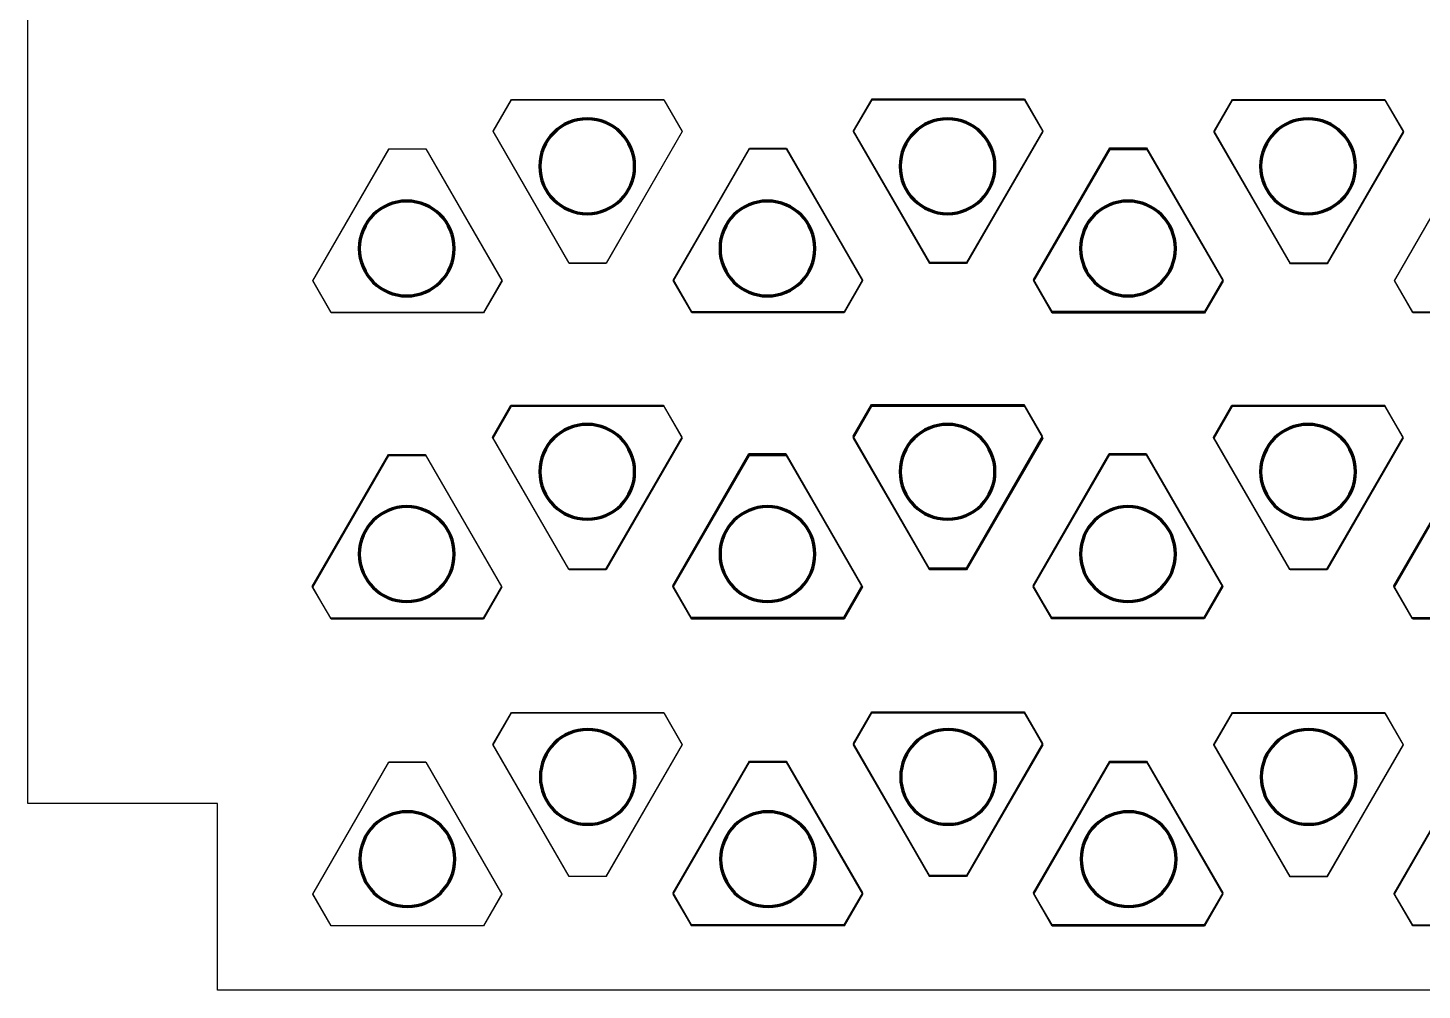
# Model space of a CAD drawing. Header units: inches. Extents: x 0 to 13.5, y 3.5 to 15.
# Drawn here: x 0 to 7.35, y 3.5 to 8.57 of the extents above; entities that cross this region are included whole.
import ezdxf

# ---------------------------------------------------------------- set-up
doc = ezdxf.new("R2010")
doc.units = ezdxf.units.IN
doc.header["$MEASUREMENT"] = 0
doc.layers.add('Layer 1', color=7, linetype='Continuous')

# ---------------------------------------------------------------- blocks, each defined once
blk = doc.blocks.new('block 2')
at = {"layer": 'Layer 1', "color": 1, "lineweight": 25, "true_color": 0xff0000}
blk.add_open_spline([(12.5, 15), (12.5, 15), (1, 15), (1, 15), (1, 15), (1, 14.0171), (1, 14.0171), (1, 14.0171), (0, 14.0171), (0, 14.0171), (0, 14.0171), (0, 4.4829), (0, 4.4829), (0, 4.4829), (1, 4.4829), (1, 4.4829), (1, 4.4829), (1, 3.5), (1, 3.5), (1, 3.5), (12.5, 3.5), (12.5, 3.5), (12.5, 3.5), (12.5, 4.4829), (12.5, 4.4829), (12.5, 4.4829), (13.5, 4.4829), (13.5, 4.4829), (13.5, 4.4829), (13.5, 14.0171), (13.5, 14.0171), (13.5, 14.0171), (12.5, 14.0171), (12.5, 14.0171), (12.5, 14.0171), (12.5, 15), (12.5, 15)], degree=3, knots=[0, 0, 0, 0, 1, 1, 1, 2, 2, 2, 3, 3, 3, 4, 4, 4, 5, 5, 5, 6, 6, 6, 7, 7, 7, 8, 8, 8, 9, 9, 9, 10, 10, 10, 11, 11, 11, 12, 12, 12, 12], dxfattribs=at)
blk = doc.blocks.new('block 44')
at = {"color": 1, "lineweight": 25, "true_color": 0xff0000}
blk.add_lwpolyline([(1.5015, 4.0066), (1.903, 4.7019), (2.0971, 4.7019), (2.4985, 4.0066), (2.4015, 3.8385), (1.5986, 3.8386), (1.5015, 4.0066)], dxfattribs=at)
blk = doc.blocks.new('block 46')
at = {"color": 1, "lineweight": 25, "true_color": 0xff0000}
blk.add_lwpolyline([(5.3006, 4.0113), (5.7021, 4.7066), (5.8961, 4.7066), (6.2976, 4.0113), (6.2005, 3.8432), (5.3976, 3.8433), (5.3006, 4.0113)], dxfattribs=at)
blk = doc.blocks.new('block 47')
at = {"color": 1, "lineweight": 25, "true_color": 0xff0000}
blk.add_lwpolyline([(7.2485, 4.7936), (6.847, 4.0983), (6.653, 4.0983), (6.2515, 4.7936), (6.3486, 4.9617), (7.1514, 4.9617), (7.2485, 4.7936)], dxfattribs=at)
blk = doc.blocks.new('block 48')
at = {"color": 1, "lineweight": 25, "true_color": 0xff0000}
blk.add_lwpolyline([(7.2016, 4.0066), (7.603, 4.7019), (7.7971, 4.7019), (8.1985, 4.0066), (8.1015, 3.8385), (7.2986, 3.8386), (7.2016, 4.0066)], dxfattribs=at)
blk = doc.blocks.new('block 49')
at = {"color": 1, "lineweight": 25, "true_color": 0xff0000}
blk.add_lwpolyline([(5.3485, 4.7936), (4.947, 4.0983), (4.753, 4.0983), (4.3515, 4.7936), (4.4486, 4.9617), (5.2514, 4.9617), (5.3485, 4.7936)], dxfattribs=at)
blk = doc.blocks.new('block 51')
at = {"color": 1, "lineweight": 25, "true_color": 0xff0000}
blk.add_lwpolyline([(3.4485, 4.7936), (3.047, 4.0983), (2.853, 4.0983), (2.4515, 4.7936), (2.5486, 4.9617), (3.3514, 4.9617), (3.4485, 4.7936)], dxfattribs=at)
blk = doc.blocks.new('block 52')
at = {"color": 1, "lineweight": 25, "true_color": 0xff0000}
blk.add_lwpolyline([(3.4016, 4.0066), (3.803, 4.7019), (3.9971, 4.7019), (4.3985, 4.0066), (4.3015, 3.8385), (3.4986, 3.8386), (3.4016, 4.0066)], dxfattribs=at)
blk = doc.blocks.new('block 55')
at = {"color": 1, "lineweight": 25, "true_color": 0xff0000}
blk.add_lwpolyline([(1.5015, 5.6233), (1.903, 6.3186), (2.0971, 6.3186), (2.4985, 5.6232), (2.4015, 5.4552), (1.5986, 5.4552), (1.5015, 5.6233)], dxfattribs=at)
blk = doc.blocks.new('block 57')
at = {"color": 1, "lineweight": 25, "true_color": 0xff0000}
blk.add_lwpolyline([(5.3006, 5.628), (5.7021, 6.3233), (5.8961, 6.3233), (6.2976, 5.6279), (6.2005, 5.4599), (5.3976, 5.4599), (5.3006, 5.628)], dxfattribs=at)
blk = doc.blocks.new('block 58')
at = {"color": 1, "lineweight": 25, "true_color": 0xff0000}
blk.add_lwpolyline([(7.2485, 6.4102), (6.847, 5.7149), (6.653, 5.7149), (6.2515, 6.4102), (6.3486, 6.5783), (7.1515, 6.5783), (7.2485, 6.4102)], dxfattribs=at)
blk = doc.blocks.new('block 59')
at = {"color": 1, "lineweight": 25, "true_color": 0xff0000}
blk.add_lwpolyline([(7.2016, 5.6232), (7.603, 6.3185), (7.7971, 6.3185), (8.1985, 5.6232), (8.1015, 5.4551), (7.2986, 5.4552), (7.2016, 5.6232)], dxfattribs=at)
blk = doc.blocks.new('block 60')
at = {"color": 1, "lineweight": 25, "true_color": 0xff0000}
blk.add_lwpolyline([(5.3485, 6.4102), (4.947, 5.7149), (4.753, 5.7149), (4.3515, 6.4102), (4.4486, 6.5783), (5.2515, 6.5783), (5.3485, 6.4102)], dxfattribs=at)
blk = doc.blocks.new('block 62')
at = {"color": 1, "lineweight": 25, "true_color": 0xff0000}
blk.add_lwpolyline([(3.4485, 6.4102), (3.047, 5.7149), (2.853, 5.7149), (2.4515, 6.4102), (2.5486, 6.5783), (3.3515, 6.5783), (3.4485, 6.4102)], dxfattribs=at)
blk = doc.blocks.new('block 63')
at = {"color": 1, "lineweight": 25, "true_color": 0xff0000}
blk.add_lwpolyline([(3.4016, 5.6232), (3.803, 6.3185), (3.9971, 6.3185), (4.3985, 5.6232), (4.3015, 5.4551), (3.4986, 5.4552), (3.4016, 5.6232)], dxfattribs=at)
blk = doc.blocks.new('block 65')
at = {"color": 1, "lineweight": 25, "true_color": 0xff0000}
blk.add_lwpolyline([(1.5015, 7.2399), (1.903, 7.9352), (2.0971, 7.9352), (2.4985, 7.2399), (2.4015, 7.0718), (1.5986, 7.0718), (1.5015, 7.2399)], dxfattribs=at)
blk = doc.blocks.new('block 67')
at = {"color": 1, "lineweight": 25, "true_color": 0xff0000}
blk.add_lwpolyline([(5.3006, 7.2446), (5.7021, 7.9399), (5.8961, 7.9399), (6.2976, 7.2446), (6.2005, 7.0765), (5.3976, 7.0765), (5.3006, 7.2446)], dxfattribs=at)
blk = doc.blocks.new('block 68')
at = {"color": 1, "lineweight": 25, "true_color": 0xff0000}
blk.add_lwpolyline([(7.2485, 8.0268), (6.847, 7.3315), (6.653, 7.3315), (6.2515, 8.0269), (6.3486, 8.1949), (7.1514, 8.1949), (7.2485, 8.0268)], dxfattribs=at)
blk = doc.blocks.new('block 69')
at = {"color": 1, "lineweight": 25, "true_color": 0xff0000}
blk.add_lwpolyline([(7.2016, 7.2399), (7.603, 7.9352), (7.7971, 7.9352), (8.1985, 7.2398), (8.1015, 7.0718), (7.2986, 7.0718), (7.2016, 7.2399)], dxfattribs=at)
blk = doc.blocks.new('block 70')
at = {"color": 1, "lineweight": 25, "true_color": 0xff0000}
blk.add_lwpolyline([(5.3485, 8.0268), (4.947, 7.3315), (4.753, 7.3315), (4.3515, 8.0269), (4.4486, 8.1949), (5.2514, 8.1949), (5.3485, 8.0268)], dxfattribs=at)
blk = doc.blocks.new('block 72')
at = {"color": 1, "lineweight": 25, "true_color": 0xff0000}
blk.add_lwpolyline([(3.4485, 8.0268), (3.047, 7.3315), (2.853, 7.3315), (2.4515, 8.0269), (2.5486, 8.1949), (3.3514, 8.1949), (3.4485, 8.0268)], dxfattribs=at)
blk = doc.blocks.new('block 73')
at = {"color": 1, "lineweight": 25, "true_color": 0xff0000}
blk.add_lwpolyline([(3.4016, 7.2399), (3.803, 7.9352), (3.9971, 7.9352), (4.3985, 7.2398), (4.3015, 7.0718), (3.4986, 7.0718), (3.4016, 7.2399)], dxfattribs=at)
blk = doc.blocks.new('block 236')
at = {"color": 1, "lineweight": 25, "true_color": 0xff0000}
blk.add_lwpolyline([(1.5019, 7.2386), (1.9034, 7.9339), (2.0974, 7.9339), (2.4989, 7.2386), (2.4018, 7.0705), (1.5989, 7.0706), (1.5019, 7.2386)], dxfattribs=at)
blk = doc.blocks.new('block 238')
at = {"color": 1, "lineweight": 25, "true_color": 0xff0000}
blk.add_lwpolyline([(5.301, 7.2433), (5.7024, 7.9386), (5.8965, 7.9386), (6.2979, 7.2433), (6.2009, 7.0752), (5.398, 7.0753), (5.301, 7.2433)], dxfattribs=at)
blk = doc.blocks.new('block 239')
at = {"color": 1, "lineweight": 25, "true_color": 0xff0000}
blk.add_lwpolyline([(7.2489, 8.0256), (6.8474, 7.3303), (6.6533, 7.3303), (6.2519, 8.0256), (6.3489, 8.1937), (7.1518, 8.1936), (7.2489, 8.0256)], dxfattribs=at)
blk = doc.blocks.new('block 240')
at = {"color": 1, "lineweight": 25, "true_color": 0xff0000}
blk.add_lwpolyline([(7.2019, 7.2386), (7.6034, 7.9339), (7.7975, 7.9339), (8.1989, 7.2386), (8.1019, 7.0705), (7.299, 7.0705), (7.2019, 7.2386)], dxfattribs=at)
blk = doc.blocks.new('block 241')
at = {"color": 1, "lineweight": 25, "true_color": 0xff0000}
blk.add_lwpolyline([(5.3489, 8.0256), (4.9474, 7.3303), (4.7533, 7.3303), (4.3519, 8.0256), (4.4489, 8.1937), (5.2518, 8.1936), (5.3489, 8.0256)], dxfattribs=at)
blk = doc.blocks.new('block 243')
at = {"color": 1, "lineweight": 25, "true_color": 0xff0000}
blk.add_lwpolyline([(3.4489, 8.0256), (3.0474, 7.3303), (2.8533, 7.3303), (2.4519, 8.0256), (2.5489, 8.1937), (3.3518, 8.1936), (3.4489, 8.0256)], dxfattribs=at)
blk = doc.blocks.new('block 244')
at = {"color": 1, "lineweight": 25, "true_color": 0xff0000}
blk.add_lwpolyline([(3.4019, 7.2386), (3.8034, 7.9339), (3.9975, 7.9339), (4.3989, 7.2386), (4.3019, 7.0705), (3.499, 7.0705), (3.4019, 7.2386)], dxfattribs=at)
blk = doc.blocks.new('block 246')
at = {"color": 1, "lineweight": 25, "true_color": 0xff0000}
blk.add_lwpolyline([(2.4018, 7.0705), (1.599, 7.0705), (1.5019, 7.2386), (1.9034, 7.9339), (2.0974, 7.9339), (2.4989, 7.2386), (2.4018, 7.0705)], dxfattribs=at)
blk = doc.blocks.new('block 247')
at = {"color": 1, "lineweight": 25, "true_color": 0xff0000}
blk.add_lwpolyline([(2.0975, 7.9339), (2.4989, 7.2386), (2.4018, 7.0705), (1.599, 7.0705), (1.5019, 7.2386), (1.9034, 7.9339), (2.0975, 7.9339)], dxfattribs=at)
blk = doc.blocks.new('block 248')
at = {"color": 1, "lineweight": 25, "true_color": 0xff0000}
blk.add_lwpolyline([(3.4019, 7.2433), (3.8034, 7.9386), (3.9975, 7.9386), (4.3989, 7.2433), (4.3019, 7.0752), (3.499, 7.0753), (3.4019, 7.2433)], dxfattribs=at)
blk = doc.blocks.new('block 249')
at = {"color": 1, "lineweight": 25, "true_color": 0xff0000}
blk.add_lwpolyline([(4.3019, 7.0752), (3.499, 7.0752), (3.402, 7.2433), (3.8034, 7.9386), (3.9975, 7.9386), (4.3989, 7.2433), (4.3019, 7.0752)], dxfattribs=at)
blk = doc.blocks.new('block 250')
at = {"color": 1, "lineweight": 25, "true_color": 0xff0000}
blk.add_lwpolyline([(3.9975, 7.9386), (4.3989, 7.2433), (4.3019, 7.0752), (3.499, 7.0752), (3.4019, 7.2433), (3.8034, 7.9386), (3.9975, 7.9386)], dxfattribs=at)
blk = doc.blocks.new('block 251')
at = {"color": 1, "lineweight": 25, "true_color": 0xff0000}
blk.add_lwpolyline([(5.3019, 7.2362), (5.7034, 7.9315), (5.8974, 7.9315), (6.2989, 7.2362), (6.2018, 7.0682), (5.3989, 7.0682), (5.3019, 7.2362)], dxfattribs=at)
blk = doc.blocks.new('block 252')
at = {"color": 1, "lineweight": 25, "true_color": 0xff0000}
blk.add_lwpolyline([(6.2018, 7.0681), (5.399, 7.0682), (5.3019, 7.2362), (5.7034, 7.9316), (5.8974, 7.9316), (6.2989, 7.2362), (6.2018, 7.0681)], dxfattribs=at)
blk = doc.blocks.new('block 253')
at = {"color": 1, "lineweight": 25, "true_color": 0xff0000}
blk.add_lwpolyline([(5.8975, 7.9315), (6.2989, 7.2362), (6.2018, 7.0681), (5.3989, 7.0681), (5.3019, 7.2362), (5.7034, 7.9315), (5.8975, 7.9315)], dxfattribs=at)
blk = doc.blocks.new('block 254')
at = {"color": 1, "lineweight": 25, "true_color": 0xff0000}
blk.add_lwpolyline([(7.2019, 7.2409), (7.6034, 7.9362), (7.7974, 7.9362), (8.1989, 7.2409), (8.1019, 7.0729), (7.299, 7.0729), (7.2019, 7.2409)], dxfattribs=at)
blk = doc.blocks.new('block 255')
at = {"color": 1, "lineweight": 25, "true_color": 0xff0000}
blk.add_lwpolyline([(8.1018, 7.0728), (7.299, 7.0729), (7.2019, 7.2409), (7.6034, 7.9363), (7.7975, 7.9363), (8.1989, 7.2409), (8.1018, 7.0728)], dxfattribs=at)
blk = doc.blocks.new('block 256')
at = {"color": 1, "lineweight": 25, "true_color": 0xff0000}
blk.add_lwpolyline([(7.7975, 7.9362), (8.1989, 7.2409), (8.1019, 7.0728), (7.299, 7.0728), (7.2019, 7.2409), (7.6034, 7.9362), (7.7975, 7.9362)], dxfattribs=at)
blk = doc.blocks.new('block 261')
at = {"color": 1, "lineweight": 25, "true_color": 0xff0000}
blk.add_lwpolyline([(7.2489, 8.0256), (6.8474, 7.3303), (6.6534, 7.3303), (6.2519, 8.0256), (6.349, 8.1937), (7.1519, 8.1936), (7.2489, 8.0256)], dxfattribs=at)
blk = doc.blocks.new('block 269')
at = {"color": 1, "lineweight": 25, "true_color": 0xff0000}
blk.add_lwpolyline([(7.2489, 8.0232), (6.8475, 7.3279), (6.6534, 7.3279), (6.2519, 8.0233), (6.349, 8.1913), (7.1519, 8.1913), (7.2489, 8.0232)], dxfattribs=at)
blk = doc.blocks.new('block 270')
at = {"color": 1, "lineweight": 25, "true_color": 0xff0000}
blk.add_lwpolyline([(6.349, 8.1913), (7.1519, 8.1913), (7.2489, 8.0232), (6.8474, 7.3279), (6.6534, 7.3279), (6.252, 8.0233), (6.349, 8.1913)], dxfattribs=at)
blk = doc.blocks.new('block 271')
at = {"color": 1, "lineweight": 25, "true_color": 0xff0000}
blk.add_lwpolyline([(6.6534, 7.328), (6.2519, 8.0233), (6.349, 8.1913), (7.1519, 8.1913), (7.2489, 8.0233), (6.8474, 7.328), (6.6534, 7.328)], dxfattribs=at)
blk = doc.blocks.new('block 272')
at = {"color": 1, "lineweight": 25, "true_color": 0xff0000}
blk.add_lwpolyline([(5.349, 8.0303), (4.9475, 7.335), (4.7534, 7.335), (4.352, 8.0303), (4.449, 8.1984), (5.2519, 8.1984), (5.349, 8.0303)], dxfattribs=at)
blk = doc.blocks.new('block 273')
at = {"color": 1, "lineweight": 25, "true_color": 0xff0000}
blk.add_lwpolyline([(4.449, 8.1984), (5.2519, 8.1984), (5.3489, 8.0303), (4.9475, 7.335), (4.7534, 7.335), (4.352, 8.0303), (4.449, 8.1984)], dxfattribs=at)
blk = doc.blocks.new('block 274')
at = {"color": 1, "lineweight": 25, "true_color": 0xff0000}
blk.add_lwpolyline([(4.7534, 7.335), (4.352, 8.0303), (4.449, 8.1984), (5.2519, 8.1984), (5.349, 8.0303), (4.9475, 7.335), (4.7534, 7.335)], dxfattribs=at)
blk = doc.blocks.new('block 275')
at = {"color": 1, "lineweight": 25, "true_color": 0xff0000}
blk.add_lwpolyline([(3.4489, 8.0256), (3.0475, 7.3303), (2.8534, 7.3303), (2.452, 8.0256), (2.549, 8.1937), (3.3519, 8.1937), (3.4489, 8.0256)], dxfattribs=at)
blk = doc.blocks.new('block 276')
at = {"color": 1, "lineweight": 25, "true_color": 0xff0000}
blk.add_lwpolyline([(2.549, 8.1937), (3.3519, 8.1937), (3.4489, 8.0256), (3.0475, 7.3303), (2.8534, 7.3303), (2.452, 8.0256), (2.549, 8.1937)], dxfattribs=at)
blk = doc.blocks.new('block 277')
at = {"color": 1, "lineweight": 25, "true_color": 0xff0000}
blk.add_lwpolyline([(2.8534, 7.3303), (2.452, 8.0256), (2.549, 8.1937), (3.3519, 8.1937), (3.4489, 8.0256), (3.0475, 7.3303), (2.8534, 7.3303)], dxfattribs=at)
blk = doc.blocks.new('block 278')
at = {"color": 1, "lineweight": 25, "true_color": 0xff0000}
blk.add_lwpolyline([(1.4988, 5.628), (1.9003, 6.3233), (2.0943, 6.3233), (2.4958, 5.628), (2.3987, 5.4599), (1.5958, 5.4599), (1.4988, 5.628)], dxfattribs=at)
blk = doc.blocks.new('block 280')
at = {"color": 1, "lineweight": 25, "true_color": 0xff0000}
blk.add_lwpolyline([(5.2979, 5.6327), (5.6993, 6.328), (5.8934, 6.328), (6.2948, 5.6327), (6.1978, 5.4646), (5.3949, 5.4646), (5.2979, 5.6327)], dxfattribs=at)
blk = doc.blocks.new('block 281')
at = {"color": 1, "lineweight": 25, "true_color": 0xff0000}
blk.add_lwpolyline([(7.2457, 6.415), (6.8443, 5.7197), (6.6502, 5.7197), (6.2488, 6.415), (6.3458, 6.5831), (7.1487, 6.583), (7.2457, 6.415)], dxfattribs=at)
blk = doc.blocks.new('block 282')
at = {"color": 1, "lineweight": 25, "true_color": 0xff0000}
blk.add_lwpolyline([(7.1988, 5.628), (7.6003, 6.3233), (7.7943, 6.3233), (8.1958, 5.628), (8.0988, 5.4599), (7.2959, 5.4599), (7.1988, 5.628)], dxfattribs=at)
blk = doc.blocks.new('block 283')
at = {"color": 1, "lineweight": 25, "true_color": 0xff0000}
blk.add_lwpolyline([(5.3457, 6.415), (4.9443, 5.7197), (4.7502, 5.7197), (4.3488, 6.415), (4.4458, 6.5831), (5.2487, 6.583), (5.3457, 6.415)], dxfattribs=at)
blk = doc.blocks.new('block 285')
at = {"color": 1, "lineweight": 25, "true_color": 0xff0000}
blk.add_lwpolyline([(3.4457, 6.415), (3.0443, 5.7197), (2.8502, 5.7197), (2.4488, 6.415), (2.5458, 6.5831), (3.3487, 6.583), (3.4457, 6.415)], dxfattribs=at)
blk = doc.blocks.new('block 286')
at = {"color": 1, "lineweight": 25, "true_color": 0xff0000}
blk.add_lwpolyline([(3.3988, 5.628), (3.8003, 6.3233), (3.9943, 6.3233), (4.3958, 5.628), (4.2988, 5.4599), (3.4959, 5.4599), (3.3988, 5.628)], dxfattribs=at)
blk = doc.blocks.new('block 288')
at = {"color": 1, "lineweight": 25, "true_color": 0xff0000}
blk.add_lwpolyline([(2.3987, 5.4599), (1.5959, 5.4599), (1.4988, 5.628), (1.9003, 6.3233), (2.0943, 6.3233), (2.4958, 5.628), (2.3987, 5.4599)], dxfattribs=at)
blk = doc.blocks.new('block 289')
at = {"color": 1, "lineweight": 25, "true_color": 0xff0000}
blk.add_lwpolyline([(2.0944, 6.3233), (2.4958, 5.628), (2.3987, 5.4599), (1.5958, 5.4599), (1.4988, 5.628), (1.9003, 6.3233), (2.0944, 6.3233)], dxfattribs=at)
blk = doc.blocks.new('block 290')
at = {"color": 1, "lineweight": 25, "true_color": 0xff0000}
blk.add_lwpolyline([(3.3988, 5.6327), (3.8003, 6.328), (3.9943, 6.328), (4.3958, 5.6327), (4.2988, 5.4646), (3.4959, 5.4646), (3.3988, 5.6327)], dxfattribs=at)
blk = doc.blocks.new('block 291')
at = {"color": 1, "lineweight": 25, "true_color": 0xff0000}
blk.add_lwpolyline([(4.2987, 5.4646), (3.4959, 5.4646), (3.3988, 5.6327), (3.8003, 6.328), (3.9944, 6.328), (4.3958, 5.6327), (4.2987, 5.4646)], dxfattribs=at)
blk = doc.blocks.new('block 292')
at = {"color": 1, "lineweight": 25, "true_color": 0xff0000}
blk.add_lwpolyline([(3.9944, 6.328), (4.3958, 5.6327), (4.2988, 5.4646), (3.4959, 5.4646), (3.3988, 5.6327), (3.8003, 6.328), (3.9944, 6.328)], dxfattribs=at)
blk = doc.blocks.new('block 293')
at = {"color": 1, "lineweight": 25, "true_color": 0xff0000}
blk.add_lwpolyline([(5.2988, 5.6256), (5.7002, 6.3209), (5.8943, 6.3209), (6.2958, 5.6256), (6.1987, 5.4575), (5.3958, 5.4576), (5.2988, 5.6256)], dxfattribs=at)
blk = doc.blocks.new('block 294')
at = {"color": 1, "lineweight": 25, "true_color": 0xff0000}
blk.add_lwpolyline([(6.1987, 5.4575), (5.3958, 5.4576), (5.2988, 5.6256), (5.7003, 6.3209), (5.8943, 6.3209), (6.2957, 5.6256), (6.1987, 5.4575)], dxfattribs=at)
blk = doc.blocks.new('block 295')
at = {"color": 1, "lineweight": 25, "true_color": 0xff0000}
blk.add_lwpolyline([(5.8943, 6.3209), (6.2958, 5.6256), (6.1987, 5.4575), (5.3958, 5.4575), (5.2988, 5.6256), (5.7003, 6.3209), (5.8943, 6.3209)], dxfattribs=at)
blk = doc.blocks.new('block 296')
at = {"color": 1, "lineweight": 25, "true_color": 0xff0000}
blk.add_lwpolyline([(7.1988, 5.6303), (7.6003, 6.3256), (7.7943, 6.3256), (8.1958, 5.6303), (8.0988, 5.4622), (7.2959, 5.4623), (7.1988, 5.6303)], dxfattribs=at)
blk = doc.blocks.new('block 297')
at = {"color": 1, "lineweight": 25, "true_color": 0xff0000}
blk.add_lwpolyline([(8.0987, 5.4622), (7.2959, 5.4623), (7.1988, 5.6303), (7.6003, 6.3256), (7.7943, 6.3256), (8.1958, 5.6303), (8.0987, 5.4622)], dxfattribs=at)
blk = doc.blocks.new('block 298')
at = {"color": 1, "lineweight": 25, "true_color": 0xff0000}
blk.add_lwpolyline([(7.7944, 6.3256), (8.1958, 5.6303), (8.0987, 5.4622), (7.2959, 5.4622), (7.1988, 5.6303), (7.6003, 6.3256), (7.7944, 6.3256)], dxfattribs=at)
blk = doc.blocks.new('block 303')
at = {"color": 1, "lineweight": 25, "true_color": 0xff0000}
blk.add_lwpolyline([(7.2458, 6.415), (6.8443, 5.7197), (6.6503, 5.7197), (6.2488, 6.415), (6.3459, 6.5831), (7.1488, 6.583), (7.2458, 6.415)], dxfattribs=at)
blk = doc.blocks.new('block 311')
at = {"color": 1, "lineweight": 25, "true_color": 0xff0000}
blk.add_lwpolyline([(7.2458, 6.4126), (6.8443, 5.7173), (6.6503, 5.7173), (6.2488, 6.4126), (6.3459, 6.5807), (7.1488, 6.5807), (7.2458, 6.4126)], dxfattribs=at)
blk = doc.blocks.new('block 312')
at = {"color": 1, "lineweight": 25, "true_color": 0xff0000}
blk.add_lwpolyline([(6.3459, 6.5807), (7.1488, 6.5807), (7.2458, 6.4126), (6.8443, 5.7173), (6.6503, 5.7173), (6.2489, 6.4126), (6.3459, 6.5807)], dxfattribs=at)
blk = doc.blocks.new('block 313')
at = {"color": 1, "lineweight": 25, "true_color": 0xff0000}
blk.add_lwpolyline([(6.6503, 5.7173), (6.2488, 6.4127), (6.3459, 6.5807), (7.1488, 6.5807), (7.2458, 6.4127), (6.8443, 5.7173), (6.6503, 5.7173)], dxfattribs=at)
blk = doc.blocks.new('block 314')
at = {"color": 1, "lineweight": 25, "true_color": 0xff0000}
blk.add_lwpolyline([(5.3459, 6.4197), (4.9444, 5.7244), (4.7503, 5.7244), (4.3489, 6.4197), (4.4459, 6.5878), (5.2488, 6.5877), (5.3459, 6.4197)], dxfattribs=at)
blk = doc.blocks.new('block 315')
at = {"color": 1, "lineweight": 25, "true_color": 0xff0000}
blk.add_lwpolyline([(4.4459, 6.5878), (5.2488, 6.5878), (5.3458, 6.4197), (4.9444, 5.7244), (4.7503, 5.7244), (4.3489, 6.4197), (4.4459, 6.5878)], dxfattribs=at)
blk = doc.blocks.new('block 316')
at = {"color": 1, "lineweight": 25, "true_color": 0xff0000}
blk.add_lwpolyline([(4.7503, 5.7244), (4.3489, 6.4197), (4.4459, 6.5878), (5.2488, 6.5878), (5.3458, 6.4197), (4.9444, 5.7244), (4.7503, 5.7244)], dxfattribs=at)
blk = doc.blocks.new('block 317')
at = {"color": 1, "lineweight": 25, "true_color": 0xff0000}
blk.add_lwpolyline([(3.4458, 6.415), (3.0444, 5.7197), (2.8503, 5.7197), (2.4489, 6.415), (2.5459, 6.5831), (3.3488, 6.583), (3.4458, 6.415)], dxfattribs=at)
blk = doc.blocks.new('block 318')
at = {"color": 1, "lineweight": 25, "true_color": 0xff0000}
blk.add_lwpolyline([(2.5459, 6.5831), (3.3488, 6.5831), (3.4458, 6.415), (3.0444, 5.7197), (2.8503, 5.7197), (2.4489, 6.415), (2.5459, 6.5831)], dxfattribs=at)
blk = doc.blocks.new('block 319')
at = {"color": 1, "lineweight": 25, "true_color": 0xff0000}
blk.add_lwpolyline([(2.8503, 5.7197), (2.4489, 6.415), (2.5459, 6.5831), (3.3488, 6.5831), (3.4458, 6.415), (3.0443, 5.7197), (2.8503, 5.7197)], dxfattribs=at)
blk = doc.blocks.new('block 320')
at = {"color": 1, "lineweight": 25, "true_color": 0xff0000}
blk.add_lwpolyline([(1.501, 4.0077), (1.9025, 4.703), (2.0965, 4.703), (2.498, 4.0077), (2.4009, 3.8396), (1.598, 3.8396), (1.501, 4.0077)], dxfattribs=at)
blk = doc.blocks.new('block 322')
at = {"color": 1, "lineweight": 25, "true_color": 0xff0000}
blk.add_lwpolyline([(5.3001, 4.0124), (5.7015, 4.7077), (5.8956, 4.7077), (6.297, 4.0124), (6.2, 3.8443), (5.3971, 3.8443), (5.3001, 4.0124)], dxfattribs=at)
blk = doc.blocks.new('block 323')
at = {"color": 1, "lineweight": 25, "true_color": 0xff0000}
blk.add_lwpolyline([(7.248, 4.7946), (6.8465, 4.0993), (6.6524, 4.0993), (6.251, 4.7947), (6.348, 4.9627), (7.1509, 4.9627), (7.248, 4.7946)], dxfattribs=at)
blk = doc.blocks.new('block 324')
at = {"color": 1, "lineweight": 25, "true_color": 0xff0000}
blk.add_lwpolyline([(7.201, 4.0077), (7.6025, 4.703), (7.7966, 4.703), (8.198, 4.0076), (8.101, 3.8396), (7.2981, 3.8396), (7.201, 4.0077)], dxfattribs=at)
blk = doc.blocks.new('block 325')
at = {"color": 1, "lineweight": 25, "true_color": 0xff0000}
blk.add_lwpolyline([(5.348, 4.7946), (4.9465, 4.0993), (4.7524, 4.0993), (4.351, 4.7947), (4.448, 4.9627), (5.2509, 4.9627), (5.348, 4.7946)], dxfattribs=at)
blk = doc.blocks.new('block 327')
at = {"color": 1, "lineweight": 25, "true_color": 0xff0000}
blk.add_lwpolyline([(3.448, 4.7946), (3.0465, 4.0993), (2.8524, 4.0993), (2.451, 4.7947), (2.548, 4.9627), (3.3509, 4.9627), (3.448, 4.7946)], dxfattribs=at)
blk = doc.blocks.new('block 328')
at = {"color": 1, "lineweight": 25, "true_color": 0xff0000}
blk.add_lwpolyline([(3.401, 4.0077), (3.8025, 4.703), (3.9966, 4.703), (4.398, 4.0076), (4.301, 3.8396), (3.4981, 3.8396), (3.401, 4.0077)], dxfattribs=at)
blk = doc.blocks.new('block 330')
at = {"color": 1, "lineweight": 25, "true_color": 0xff0000}
blk.add_lwpolyline([(2.4009, 3.8396), (1.5981, 3.8396), (1.501, 4.0077), (1.9025, 4.703), (2.0965, 4.703), (2.498, 4.0077), (2.4009, 3.8396)], dxfattribs=at)
blk = doc.blocks.new('block 331')
at = {"color": 1, "lineweight": 25, "true_color": 0xff0000}
blk.add_lwpolyline([(2.0966, 4.703), (2.498, 4.0076), (2.4009, 3.8396), (1.598, 3.8396), (1.501, 4.0076), (1.9025, 4.703), (2.0966, 4.703)], dxfattribs=at)
blk = doc.blocks.new('block 332')
at = {"color": 1, "lineweight": 25, "true_color": 0xff0000}
blk.add_lwpolyline([(3.401, 4.0124), (3.8025, 4.7077), (3.9966, 4.7077), (4.398, 4.0124), (4.301, 3.8443), (3.4981, 3.8443), (3.401, 4.0124)], dxfattribs=at)
blk = doc.blocks.new('block 333')
at = {"color": 1, "lineweight": 25, "true_color": 0xff0000}
blk.add_lwpolyline([(4.301, 3.8443), (3.4981, 3.8443), (3.4011, 4.0124), (3.8025, 4.7077), (3.9966, 4.7077), (4.398, 4.0124), (4.301, 3.8443)], dxfattribs=at)
blk = doc.blocks.new('block 334')
at = {"color": 1, "lineweight": 25, "true_color": 0xff0000}
blk.add_lwpolyline([(3.9966, 4.7077), (4.398, 4.0123), (4.301, 3.8443), (3.4981, 3.8443), (3.401, 4.0123), (3.8025, 4.7077), (3.9966, 4.7077)], dxfattribs=at)
blk = doc.blocks.new('block 335')
at = {"color": 1, "lineweight": 25, "true_color": 0xff0000}
blk.add_lwpolyline([(5.301, 4.0053), (5.7025, 4.7006), (5.8965, 4.7006), (6.298, 4.0053), (6.2009, 3.8372), (5.398, 3.8372), (5.301, 4.0053)], dxfattribs=at)
blk = doc.blocks.new('block 336')
at = {"color": 1, "lineweight": 25, "true_color": 0xff0000}
blk.add_lwpolyline([(6.2009, 3.8372), (5.398, 3.8372), (5.301, 4.0053), (5.7025, 4.7006), (5.8965, 4.7006), (6.2979, 4.0053), (6.2009, 3.8372)], dxfattribs=at)
blk = doc.blocks.new('block 337')
at = {"color": 1, "lineweight": 25, "true_color": 0xff0000}
blk.add_lwpolyline([(5.8965, 4.7006), (6.298, 4.0053), (6.2009, 3.8372), (5.398, 3.8372), (5.301, 4.0053), (5.7025, 4.7006), (5.8965, 4.7006)], dxfattribs=at)
blk = doc.blocks.new('block 338')
at = {"color": 1, "lineweight": 25, "true_color": 0xff0000}
blk.add_lwpolyline([(7.201, 4.01), (7.6025, 4.7053), (7.7965, 4.7053), (8.198, 4.01), (8.101, 3.8419), (7.2981, 3.842), (7.201, 4.01)], dxfattribs=at)
blk = doc.blocks.new('block 339')
at = {"color": 1, "lineweight": 25, "true_color": 0xff0000}
blk.add_lwpolyline([(8.1009, 3.8419), (7.2981, 3.8419), (7.201, 4.01), (7.6025, 4.7053), (7.7965, 4.7053), (8.198, 4.01), (8.1009, 3.8419)], dxfattribs=at)
blk = doc.blocks.new('block 340')
at = {"color": 1, "lineweight": 25, "true_color": 0xff0000}
blk.add_lwpolyline([(7.7966, 4.7053), (8.198, 4.01), (8.101, 3.8419), (7.2981, 3.8419), (7.201, 4.01), (7.6025, 4.7053), (7.7966, 4.7053)], dxfattribs=at)
blk = doc.blocks.new('block 345')
at = {"color": 1, "lineweight": 25, "true_color": 0xff0000}
blk.add_lwpolyline([(7.248, 4.7946), (6.8465, 4.0993), (6.6525, 4.0993), (6.251, 4.7947), (6.3481, 4.9627), (7.151, 4.9627), (7.248, 4.7946)], dxfattribs=at)
blk = doc.blocks.new('block 353')
at = {"color": 1, "lineweight": 25, "true_color": 0xff0000}
blk.add_lwpolyline([(7.248, 4.7923), (6.8466, 4.097), (6.6525, 4.097), (6.251, 4.7923), (6.3481, 4.9604), (7.151, 4.9604), (7.248, 4.7923)], dxfattribs=at)
blk = doc.blocks.new('block 354')
at = {"color": 1, "lineweight": 25, "true_color": 0xff0000}
blk.add_lwpolyline([(6.3481, 4.9604), (7.151, 4.9604), (7.248, 4.7923), (6.8465, 4.097), (6.6525, 4.097), (6.2511, 4.7923), (6.3481, 4.9604)], dxfattribs=at)
blk = doc.blocks.new('block 355')
at = {"color": 1, "lineweight": 25, "true_color": 0xff0000}
blk.add_lwpolyline([(6.6525, 4.097), (6.251, 4.7923), (6.3481, 4.9604), (7.151, 4.9604), (7.248, 4.7923), (6.8465, 4.097), (6.6525, 4.097)], dxfattribs=at)
blk = doc.blocks.new('block 356')
at = {"color": 1, "lineweight": 25, "true_color": 0xff0000}
blk.add_lwpolyline([(5.3481, 4.7994), (4.9466, 4.1041), (4.7525, 4.1041), (4.3511, 4.7994), (4.4481, 4.9675), (5.251, 4.9674), (5.3481, 4.7994)], dxfattribs=at)
blk = doc.blocks.new('block 357')
at = {"color": 1, "lineweight": 25, "true_color": 0xff0000}
blk.add_lwpolyline([(4.4481, 4.9675), (5.251, 4.9674), (5.348, 4.7994), (4.9466, 4.1041), (4.7525, 4.1041), (4.3511, 4.7994), (4.4481, 4.9675)], dxfattribs=at)
blk = doc.blocks.new('block 358')
at = {"color": 1, "lineweight": 25, "true_color": 0xff0000}
blk.add_lwpolyline([(4.7525, 4.1041), (4.3511, 4.7994), (4.4481, 4.9675), (5.251, 4.9675), (5.348, 4.7994), (4.9466, 4.1041), (4.7525, 4.1041)], dxfattribs=at)
blk = doc.blocks.new('block 359')
at = {"color": 1, "lineweight": 25, "true_color": 0xff0000}
blk.add_lwpolyline([(3.448, 4.7947), (3.0466, 4.0994), (2.8525, 4.0994), (2.4511, 4.7947), (2.5481, 4.9628), (3.351, 4.9627), (3.448, 4.7947)], dxfattribs=at)
blk = doc.blocks.new('block 360')
at = {"color": 1, "lineweight": 25, "true_color": 0xff0000}
blk.add_lwpolyline([(2.5481, 4.9628), (3.351, 4.9627), (3.448, 4.7947), (3.0466, 4.0994), (2.8525, 4.0994), (2.4511, 4.7947), (2.5481, 4.9628)], dxfattribs=at)
blk = doc.blocks.new('block 361')
at = {"color": 1, "lineweight": 25, "true_color": 0xff0000}
blk.add_lwpolyline([(2.8525, 4.0994), (2.4511, 4.7947), (2.5481, 4.9628), (3.351, 4.9628), (3.448, 4.7947), (3.0465, 4.0994), (2.8525, 4.0994)], dxfattribs=at)

msp = doc.modelspace()

# ---------------------------------------------------------------- linework, layer by layer
at = {"color": 190, "lineweight": 70, "true_color": 0x8200ff}
for points in [[(3.1978, 7.8428), (3.1978, 7.7048), (3.0858, 7.5928), (2.9478, 7.5928), (2.8097, 7.5928), (2.6978, 7.7048), (2.6978, 7.8428), (2.6978, 7.9809), (2.8097, 8.0928), (2.9478, 8.0928), (3.0858, 8.0928), (3.1978, 7.9809), (3.1978, 7.8428)], [(5.0968, 7.8428), (5.0968, 7.7048), (4.9849, 7.5928), (4.8468, 7.5928), (4.7087, 7.5928), (4.5968, 7.7048), (4.5968, 7.8428), (4.5968, 7.9809), (4.7087, 8.0928), (4.8468, 8.0928), (4.9849, 8.0928), (5.0968, 7.9809), (5.0968, 7.8428)], [(6.9968, 7.8428), (6.9968, 7.7048), (6.8849, 7.5928), (6.7468, 7.5928), (6.6087, 7.5928), (6.4968, 7.7048), (6.4968, 7.8428), (6.4968, 7.9809), (6.6087, 8.0928), (6.7468, 8.0928), (6.8849, 8.0928), (6.9968, 7.9809), (6.9968, 7.8428)], [(2.2468, 7.4093), (2.2468, 7.2712), (2.1349, 7.1593), (1.9968, 7.1593), (1.8587, 7.1593), (1.7468, 7.2712), (1.7468, 7.4093), (1.7468, 7.5473), (1.8587, 7.6593), (1.9968, 7.6593), (2.1349, 7.6593), (2.2468, 7.5473), (2.2468, 7.4093)], [(4.1477, 7.4093), (4.1477, 7.2712), (4.0358, 7.1593), (3.8977, 7.1593), (3.7597, 7.1593), (3.6477, 7.2712), (3.6477, 7.4093), (3.6477, 7.5473), (3.7597, 7.6593), (3.8977, 7.6593), (4.0358, 7.6593), (4.1477, 7.5473), (4.1477, 7.4093)], [(6.0477, 7.4093), (6.0477, 7.2712), (5.9358, 7.1593), (5.7977, 7.1593), (5.6596, 7.1593), (5.5477, 7.2712), (5.5477, 7.4093), (5.5477, 7.5473), (5.6596, 7.6593), (5.7977, 7.6593), (5.9358, 7.6593), (6.0477, 7.5473), (6.0477, 7.4093)], [(3.1978, 6.2322), (3.1978, 6.0941), (3.0858, 5.9822), (2.9478, 5.9822), (2.8097, 5.9822), (2.6978, 6.0941), (2.6978, 6.2322), (2.6978, 6.3703), (2.8097, 6.4822), (2.9478, 6.4822), (3.0858, 6.4822), (3.1978, 6.3703), (3.1978, 6.2322)], [(5.0968, 6.2322), (5.0968, 6.0941), (4.9849, 5.9822), (4.8468, 5.9822), (4.7087, 5.9822), (4.5968, 6.0941), (4.5968, 6.2322), (4.5968, 6.3703), (4.7087, 6.4822), (4.8468, 6.4822), (4.9849, 6.4822), (5.0968, 6.3703), (5.0968, 6.2322)], [(6.9968, 6.2322), (6.9968, 6.0941), (6.8849, 5.9822), (6.7468, 5.9822), (6.6087, 5.9822), (6.4968, 6.0941), (6.4968, 6.2322), (6.4968, 6.3703), (6.6087, 6.4822), (6.7468, 6.4822), (6.8849, 6.4822), (6.9968, 6.3703), (6.9968, 6.2322)], [(2.2468, 5.7986), (2.2468, 5.6606), (2.1349, 5.5486), (1.9968, 5.5486), (1.8587, 5.5486), (1.7468, 5.6606), (1.7468, 5.7986), (1.7468, 5.9367), (1.8587, 6.0486), (1.9968, 6.0486), (2.1349, 6.0486), (2.2468, 5.9367), (2.2468, 5.7986)], [(4.1477, 5.7986), (4.1477, 5.6606), (4.0358, 5.5486), (3.8977, 5.5486), (3.7597, 5.5486), (3.6477, 5.6606), (3.6477, 5.7986), (3.6477, 5.9367), (3.7597, 6.0486), (3.8977, 6.0486), (4.0358, 6.0486), (4.1477, 5.9367), (4.1477, 5.7986)], [(6.0477, 5.7986), (6.0477, 5.6606), (5.9358, 5.5486), (5.7977, 5.5486), (5.6596, 5.5486), (5.5477, 5.6606), (5.5477, 5.7986), (5.5477, 5.9367), (5.6596, 6.0486), (5.7977, 6.0486), (5.9358, 6.0486), (6.0477, 5.9367), (6.0477, 5.7986)], [(3.2009, 4.624), (3.2009, 4.4859), (3.089, 4.374), (2.9509, 4.374), (2.8129, 4.374), (2.7009, 4.4859), (2.7009, 4.624), (2.7009, 4.762), (2.8129, 4.874), (2.9509, 4.874), (3.089, 4.874), (3.2009, 4.762), (3.2009, 4.624)], [(5.1, 4.624), (5.1, 4.4859), (4.988, 4.374), (4.85, 4.374), (4.7119, 4.374), (4.6, 4.4859), (4.6, 4.624), (4.6, 4.762), (4.7119, 4.874), (4.85, 4.874), (4.988, 4.874), (5.1, 4.762), (5.1, 4.624)], [(7, 4.624), (7, 4.4859), (6.888, 4.374), (6.75, 4.374), (6.6119, 4.374), (6.5, 4.4859), (6.5, 4.624), (6.5, 4.762), (6.6119, 4.874), (6.75, 4.874), (6.888, 4.874), (7, 4.762), (7, 4.624)], [(2.25, 4.1904), (2.25, 4.0523), (2.1381, 3.9404), (2, 3.9404), (1.8619, 3.9404), (1.75, 4.0523), (1.75, 4.1904), (1.75, 4.3285), (1.8619, 4.4404), (2, 4.4404), (2.1381, 4.4404), (2.25, 4.3285), (2.25, 4.1904)], [(4.1509, 4.1904), (4.1509, 4.0523), (4.039, 3.9404), (3.9009, 3.9404), (3.7628, 3.9404), (3.6509, 4.0523), (3.6509, 4.1904), (3.6509, 4.3285), (3.7628, 4.4404), (3.9009, 4.4404), (4.039, 4.4404), (4.1509, 4.3285), (4.1509, 4.1904)], [(6.0509, 4.1904), (6.0509, 4.0523), (5.9389, 3.9404), (5.8009, 3.9404), (5.6628, 3.9404), (5.5509, 4.0523), (5.5509, 4.1904), (5.5509, 4.3285), (5.6628, 4.4404), (5.8009, 4.4404), (5.9389, 4.4404), (6.0509, 4.3285), (6.0509, 4.1904)]]:
    msp.add_open_spline(points, degree=3, knots=[0, 0, 0, 0, 1, 1, 1, 2, 2, 2, 3, 3, 3, 4, 4, 4, 4], dxfattribs=at)

# ---------------------------------------------------------------- block references
for name in ['block 72', 'block 243', 'block 275', 'block 276', 'block 277', 'block 70', 'block 241', 'block 272', 'block 273', 'block 274', 'block 68', 'block 239', 'block 261', 'block 269', 'block 271', 'block 270', 'block 248', 'block 250', 'block 249', 'block 67', 'block 238', 'block 255', 'block 254', 'block 256', 'block 65', 'block 236', 'block 246', 'block 247', 'block 73', 'block 244', 'block 252', 'block 251', 'block 253', 'block 69', 'block 240', 'block 285', 'block 317', 'block 318', 'block 319', 'block 62', 'block 283', 'block 314', 'block 315', 'block 316', 'block 60', 'block 281', 'block 303', 'block 311', 'block 313', 'block 312', 'block 58', 'block 278', 'block 288', 'block 289', 'block 290', 'block 291', 'block 292', 'block 286', 'block 280', 'block 293', 'block 294', 'block 295', 'block 57', 'block 296', 'block 297', 'block 298', 'block 282', 'block 55', 'block 63', 'block 59', 'block 327', 'block 359', 'block 360', 'block 361', 'block 51', 'block 325', 'block 356', 'block 357', 'block 358', 'block 49', 'block 323', 'block 345', 'block 353', 'block 355', 'block 354', 'block 47', 'block 320', 'block 330', 'block 331', 'block 332', 'block 334', 'block 328', 'block 333', 'block 322', 'block 46', 'block 338', 'block 339', 'block 340', 'block 324', 'block 44', 'block 52', 'block 335', 'block 336', 'block 337', 'block 48']:
    msp.add_blockref(name, (0, 0))
at = {"layer": 'Layer 1'}
msp.add_blockref('block 2', (0, 0), dxfattribs=at)

doc.saveas('drawing.dxf')
